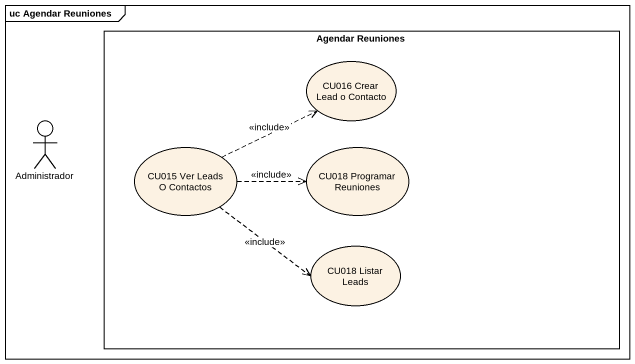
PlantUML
@startuml
mainframe uc Agendar Reuniones
rectangle "Agendar Reuniones" as Agendar_Reuniones {
  usecase "CU016 Crear Lead o Contacto" as CU016_Crear_Lead_o_Contacto
  usecase "CU015 Ver Leads O Contactos" as CU015_Ver_Leads_O_Contactos
  usecase "CU018 Programar Reuniones" as CU018_Programar_Reuniones
  usecase "CU018 Listar Leads" as CU018_Listar_Leads
}
actor Administrador
CU015_Ver_Leads_O_Contactos .right.> CU016_Crear_Lead_o_Contacto : <<include>>
CU015_Ver_Leads_O_Contactos .right.> CU018_Programar_Reuniones : <<include>>
CU015_Ver_Leads_O_Contactos .right.> CU018_Listar_Leads : <<include>>
@enduml
